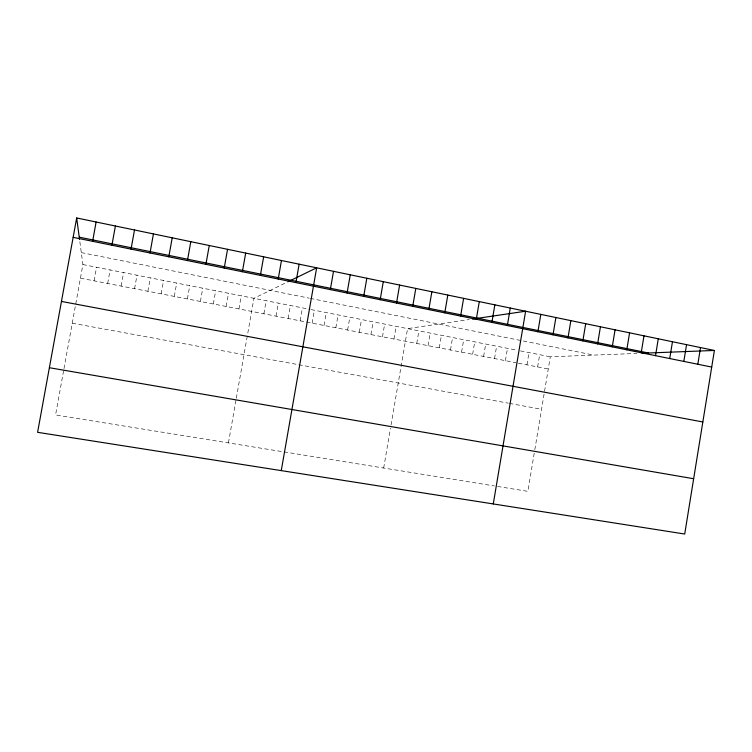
<?xml version="1.0" encoding="UTF-8"?>
<svg xmlns="http://www.w3.org/2000/svg" width="752" height="752" viewBox="0 0 752 752"><rect width="100%" height="100%" fill="white"/><g stroke="black" fill="none" stroke-linecap="round" stroke-linejoin="round"><path stroke-width="0.56" stroke-dasharray="3.76 2.82" d="M526.955 364.852L529.004 352.585M537.642 366.929L539.682 354.69M534.24 453.127L527.866 491.357L495.512 486.121M534.813 449.715L550.304 356.786L636.869 353.44M461.568 352.162L463.683 339.697M472.623 354.305L474.728 341.878M483.611 356.439L485.698 344.04M494.534 358.563L496.621 346.193M505.4 360.669L507.478 348.336M383.67 468.026L390.504 428.179M391.04 425.002L407.565 328.624L469.286 319.525M416.758 343.467L418.911 330.861M428.057 345.657L430.2 333.089M439.29 347.838L441.424 335.307M450.467 350.009L452.591 337.507M359.296 332.309L361.505 319.534M370.924 334.565L373.114 321.828M382.477 336.811L384.667 324.103M393.973 339.039L396.144 326.368M300.17 320.831L302.436 307.878M312.136 323.153L314.383 310.238M324.027 325.466L326.265 312.578M335.853 327.759L338.08 314.909M347.612 330.043L349.83 317.231M228.439 442.909L236.109 399.397M236.307 398.278L247.427 335.204M247.812 333.033L253.932 298.3L288.176 281.662M263.867 313.791L266.17 300.715M276.04 316.15L278.325 303.112M288.138 318.5L290.413 305.5M200.399 301.467L202.758 288.204M213.324 303.977L215.664 290.751M226.164 306.468L228.505 293.28M238.929 308.95L241.26 295.799M147.9 291.278L150.315 277.855M161.144 293.853L163.551 280.468M174.314 296.401L176.701 283.062M187.398 298.948L189.767 285.638M94.094 280.834L96.557 267.242M107.668 283.466L110.121 269.921M121.166 286.089L123.601 272.581M134.57 288.693L136.996 275.223M63.582 370.811L55.563 414.944L282.94 451.736M63.986 368.621L82.908 264.554L79.806 241.383M284.04 451.905L494.421 485.952M72.239 323.181L508.314 403.175M509.395 403.373L541.553 409.267M80.426 278.184L516.21 362.765M518.354 363.188L548.274 368.988M82.908 264.554L310.04 309.373M311.131 309.589L517.188 350.253M520.422 350.893L550.304 356.786M81.301 252.587L309.241 298.177M310.341 298.394L593.873 355.104"/><path stroke-width="1.13" d="M683.831 361.402L686.548 344.66M697.818 364.25L700.526 347.565M714.4 350.451L684.715 534.033L37.6 432.315L76.676 217.967L714.4 350.451L642.095 353.243M626.783 349.821L629.584 332.826M641.212 352.744L643.985 335.815M655.518 355.658L658.282 338.785M669.731 358.544L672.467 341.737M582.856 340.891L585.705 323.708M597.614 343.89L600.444 326.772M612.26 346.869L615.07 329.808M493.274 503.943L525.61 311.225L472.435 319.064M537.906 331.764L540.81 314.383M553.002 334.828L555.888 317.523M567.986 337.874L570.853 320.625M476.307 319.252L479.287 301.608M491.883 322.42L494.854 304.842M507.346 325.56L510.288 308.047M412.735 306.337L415.8 288.42M428.819 309.608L431.864 291.757M444.77 312.841L447.797 295.066M460.6 316.066L463.608 298.347M363.695 296.382L366.835 278.24M380.174 299.728L383.285 281.662M396.52 303.047L399.613 285.055M281.267 470.611L316.658 267.815L288.176 281.662M330.335 289.605L333.521 271.322M347.086 293.007L350.244 274.8M260.371 275.392L263.651 256.808M278.221 279.011L281.464 260.512M295.912 282.611L299.136 264.178M205.907 264.328L209.263 245.509M224.218 268.05L227.546 249.307M242.379 271.735L245.678 253.076M150.015 252.973L153.436 233.91M168.805 256.789L172.208 237.811M187.436 260.577L190.811 241.674M92.609 241.307L96.115 222.009M111.916 245.237L115.394 226.014M131.045 249.119L134.505 229.98M49.378 367.719L693.654 478.742M61.457 301.43L702.838 421.975M73.141 237.359L711.712 367.07M79.242 237.171L648.506 352.998M76.676 217.967L79.524 239.315"/></g></svg>
